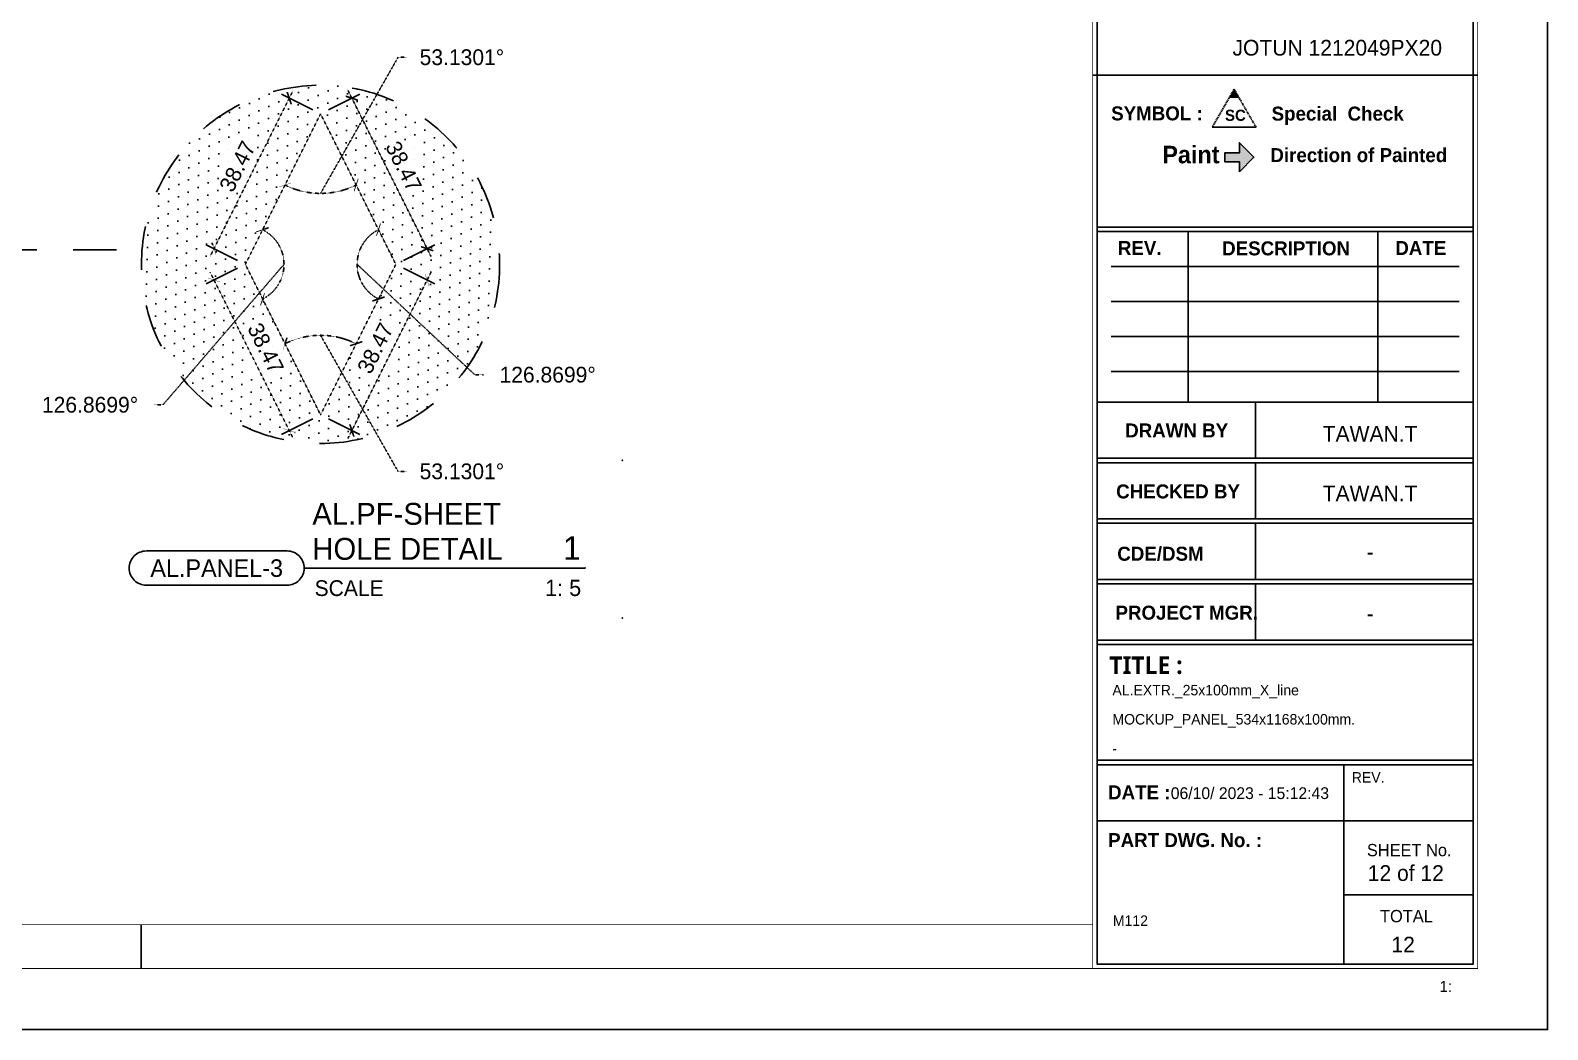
# Model space of a CAD drawing. Header units: millimetres. Extents: x -244126 to 368105, y -173968 to 259060.
# Drawn here: x 18824 to 19692, y 3898 to 4469 of the extents above; entities that cross this region are included whole.
import ezdxf
from ezdxf.enums import TextEntityAlignment as Align

# ---------------------------------------------------------------- set-up
doc = ezdxf.new("R2010")
doc.units = ezdxf.units.MM
doc.header["$MEASUREMENT"] = 0
for name, pattern in [('005_GG_TA_LINE', [13.75, 5, -1.25, 1.25, -1.25, 5]), ('ACAD_ISO04W100', [30, 24, -3, 0, -3]), ('BORDER2', [22.225, 6.35, -3.175, 6.35, -3.175, 0, -3.175]), ('HIDDEN', [9.525, 6.35, -3.175]), ('TA_GL_000.00010', [0.000275, 0.0001, -2.5e-05, 2.5e-05, -2.5e-05, 0.0001]), ('TA_HL_003.00000', [19.5, 10.65, -8.85]), ('TA_HL_007.00000', [45.5, 24.85, -20.65])]:
    doc.linetypes.add(name, pattern=pattern)
for name, color, linetype in [('000 - D I M 0.25', 6, 'Continuous'), ('000 - H A T C H', 8, 'Continuous'), ('000 - L I N E 0.1', 1, 'Continuous'), ('000 - SYMBOL CON', 1, 'Continuous'), ('000 - T E X T', 4, 'Continuous'), ('000 - TITLEBLOCK', 4, 'Continuous'), ('000 - WIPEOUT', 250, 'Continuous'), ('A11_ALU.SOLID SHEET', 7, 'Continuous'), ('FL-Support ii', 5, 'Continuous'), ('T E X T', 4, 'Continuous')]:
    doc.layers.add(name, color=color, linetype=linetype)
doc.styles.add('BROWALLIA', font='BrowalliaUPC.ttf')
doc.styles.add('Cetury Gothic', font='GOTHIC.TTF')
doc.styles.add('CORDIA', font='cordia.shx')
doc.styles.add('MtXpl_BrowalliaUPC', font='BrowalliaUPC.ttf')
doc.styles.add('MtXpl_Century_Gothic', font='GOTHICB.TTF')
doc.styles.add('MtXpl_Malgun_Gothic', font='malgunbd.ttf')
doc.styles.add('TA', font='Cordia New.ttf', dxfattribs={"height": 4.5})
doc.dimstyles.new('DIM E-E', dxfattribs={"dimscale": 2, "dimtxt": 0.18, "dimasz": 0.1, "dimexe": 0.1, "dimexo": 0.1, "dimgap": 0.09, "dimtad": 1, "dimtoh": 1, "dimzin": 0, "dimdsep": 46, "dimtxsty": 'CORDIA', "dimblk": 'OBLIQUE', "dimcen": 0.1, "dimdle": 0.1, "dimclrd": 40, "dimclre": 140, "dimclrt": 3, "dimadec": 0, "dimazin": 0, "dimtfac": 1, "dimtix": 1, "dimtmove": 2, "dimatfit": 3, "dimfxl": 1, "dimtolj": 1, "dimtzin": 0, "dimarcsym": 0})

# ---------------------------------------------------------------- blocks, each defined once
blk = doc.blocks.new('A$Cfd196da9')
at = {"color": 0, "linetype": 'ByBlock', "const_width": 0.1}
blk.add_lwpolyline([(-143.5, -98), (96.5, -98), (96.5, 99), (-143.5, 99)], close=True, dxfattribs=at)
blk = doc.blocks.new('*U1674')
h = blk.add_hatch(color=150)
h.dxf.hatch_style = 1
h.paths.add_polyline_path([(1305.85, 537.41), (1302.96, 532.41), (1308.73, 532.41)])
at = {"layer": 'FL-Support ii'}
blk.add_hatch(color=1, dxfattribs=at).paths.add_polyline_path([(1308.82, 501.07), (1308.82, 506.9), (1317.17, 498.55), (1308.82, 490.2), (1308.82, 496.03), (1300.46, 496.03), (1300.46, 501.07)])
at = {"color": 3, "linetype": 'Continuous'}
for p, q in [((1445, 545.58), (1225, 545.58)), ((1279.52, 456.16), (1279.52, 358.66)), ((1387.98, 456.16), (1387.98, 358.66)), ((1235.52, 436.16), (1434.48, 436.16)), ((1318.09, 358.66), (1318.09, 326.52)), ((1318.09, 324.02), (1318.09, 291.88)), ((1318.09, 289.38), (1318.09, 257.23)), ((1318.09, 254.73), (1318.09, 222.59)), ((1368.49, 151.43), (1368.49, 119.29)), ((1368.49, 119.29), (1368.49, 37.5)), ((1368.49, 77.14), (1442.5, 77.14))]:
    blk.add_line(p, q, dxfattribs=at)
at = {"color": 8, "linetype": 'Continuous'}
for p, q in [((1235.52, 458.66), (1434.48, 458.66)), ((1235.52, 416.16), (1434.48, 416.16)), ((1235.52, 396.16), (1434.48, 396.16)), ((1235.52, 376.16), (1434.48, 376.16))]:
    blk.add_line(p, q, dxfattribs=at)
at = {"color": 150, "linetype": 'HIDDEN', "ltscale": 0.1}
blk.add_lwpolyline([(1293.35, 515.76), (1318.35, 515.76), (1305.85, 537.41), (1293.35, 515.76)], dxfattribs=at)
at = {"color": 3, "linetype": 'Continuous'}
for points in [[(1442.5, 456.16), (1442.5, 458.66), (1227.5, 458.66), (1227.5, 456.16)], [(1442.5, 326.52), (1442.5, 358.66), (1227.5, 358.66), (1227.5, 326.52)], [(1442.5, 291.88), (1442.5, 324.02), (1227.5, 324.02), (1227.5, 291.88)], [(1442.5, 257.23), (1442.5, 289.38), (1227.5, 289.38), (1227.5, 257.23)], [(1442.5, 222.59), (1442.5, 254.73), (1227.5, 254.73), (1227.5, 222.59)], [(1442.5, 220.09), (1442.5, 153.93), (1227.5, 153.93), (1227.5, 220.09)], [(1442.5, 119.29), (1442.5, 151.43), (1227.5, 151.43), (1227.5, 119.29)], [(1442.5, 119.29), (1442.5, 37.5), (1227.5, 37.5), (1227.5, 119.29)]]:
    blk.add_lwpolyline(points, close=True, dxfattribs=at)
at = {"layer": '000 - L I N E 0.1', "color": 21, "linetype": 'Continuous'}
blk.add_lwpolyline([(1485, 35.6), (1485, 0), (1449.4, 0)], dxfattribs=at)
at = {"layer": '000 - T E X T', "color": 3}
blk.add_line((681.14, 35), (681.14, 60), dxfattribs=at)
at = {"layer": '000 - T E X T', "color": 3, "const_width": 0.5}
blk.add_lwpolyline([(1445, 35), (1225, 35), (1225, 1020), (1445, 1020)], close=True, dxfattribs=at)
at = {"layer": '000 - T E X T', "color": 3}
blk.add_lwpolyline([(1442.5, 37.5), (1227.5, 37.5), (1227.5, 1017.5), (1442.5, 1017.5)], close=True, dxfattribs=at)
at = {"layer": '000 - T E X T', "color": 3, "const_width": 0.5}
blk.add_lwpolyline([(25, 60), (1225, 60)], dxfattribs=at)
at = {"layer": '000 - TITLEBLOCK', "color": 250}
blk.add_lwpolyline([(0, 0), (1485, 0), (1485, 1050), (0, 1050)], close=True, dxfattribs=at)
at = {"layer": 'FL-Support ii', "color": 5}
blk.add_lwpolyline([(1308.82, 490.2), (1317.17, 498.55), (1308.82, 506.9), (1308.82, 501.07), (1300.46, 501.07), (1300.46, 496.03), (1308.82, 496.03)], close=True, dxfattribs=at)
at = {"layer": '000 - T E X T', "color": 3, "xscale": 5, "yscale": 5, "zscale": 5}
blk.add_blockref('A$Cfd196da9', (742.5, 525), dxfattribs=at)
at = {"color": 4, "style": 'Cetury Gothic'}
blk.add_text(' 1:', height=6.255, dxfattribs=at).set_placement((1420.99, 21.6))
at = {"color": 4, "style": 'TA'}
blk.add_attdef('PAPER_SIZE', text='', height=6.25, dxfattribs=at).set_placement((1421.5, 24.94), align=Align.MIDDLE_RIGHT)
blk.add_attdef('SCALE_SIZE', text='', height=6.25, dxfattribs=at).set_placement((1433.78, 25.07), align=Align.MIDDLE_LEFT)
at = {"layer": '000 - D I M 0.25', "color": 2, "insert": (1297.48, 505.12), "char_height": 10, "width": 335.5681, "attachment_point": 3, "style": 'BROWALLIA'}
blk.add_mtext('{\\fBrowalliaUPC|b1|i0|c222|p34;Paint}', dxfattribs=at)
at = {"layer": '000 - T E X T', "linetype": '005_GG_TA_LINE', "insert": (1267.13, 138.51), "char_height": 6.7192, "attachment_point": 1, "style": 'Cetury Gothic'}
blk.add_mtext(' 06/10/ 2023 - 15:12:43 ', dxfattribs=at)
at = {"layer": '000 - T E X T', "color": 250, "style": 'TA'}
for tag, height, p in [('SUPERLINK', 5, (43.16, 1039.41)), ('NAMEFILE', 5, (43.16, 1029.41)), ('SC', 100, (8.41, 938.03))]:
    blk.add_attdef(tag, text='', height=height, dxfattribs=at).set_placement(p, align=Align.MIDDLE_LEFT)
at = {"layer": '000 - T E X T', "color": 4, "style": 'TA'}
for tag, height, p in [('NAME_JOB_1', 5, (1309.16, 845.63)), ('NAME_JOB_2', 5, (1309.16, 834.72)), ('NAME_PROJECT_1', 7.5, (1234.52, 797.42)), ('NAME_PROJECT_2', 7.5, (1234.52, 778.92)), ('NAME_PROJECT_3', 7.5, (1234.52, 760.42)), ('CODE_VALUE_1', 4.75, (1302.87, 722.8)), ('CODE_VALUE_2', 4.75, (1302.87, 707.8)), ('PART_NAME_VALUE_1', 4.75, (1302.87, 689.69)), ('PART_NAME_VALUE_2', 4.75, (1302.87, 674.69)), ('PART_NAME_VALUE_3', 4.75, (1302.87, 659.69)), ('MATTERIAL_VALUE_1', 9, (1304.89, 642.26)), ('SPEC_VALUE', 9, (1304.89, 621.71)), ('THICKNESS_VALUE', 9, (1304.89, 601.32)), ('COATING_VALUE_1', 9, (1304.89, 581.25)), ('COATING_VALUE_2', 9, (1304.89, 561.18)), ('NAME_TITLE_1', 6, (1236.27, 194.04)), ('NAME_TITLE_2', 6, (1236.27, 177.39)), ('NAME_TITLE_3', 6, (1236.27, 160.74)), ('DRAWING_NO1', 6, (1236.53, 82.29)), ('DRAWING_NO2', 6, (1236.53, 62.29))]:
    blk.add_attdef(tag, text='', height=height, dxfattribs=at).set_placement(p, align=Align.MIDDLE_LEFT)
for tag, p in [('NAME_DAFT', (1383.53, 340.54)), ('NAME_CHECKED', (1383.53, 306.49)), ('NAME_DESIGNER', (1383.53, 273.03)), ('NAME_DESIGN_MGR', (1383.53, 237.79))]:
    blk.add_attdef(tag, text='', height=9, dxfattribs=at).set_placement(p, align=Align.MIDDLE_CENTER)
for tag, p, height in [('REV', (1383.82, 125.62), 9.38), ('NAME_REMARK', (138.21, 43.26), 10)]:
    blk.add_attdef(tag, p, '', height=height, dxfattribs=at)
at = {"layer": '000 - T E X T', "color": 4, "style": 'Cetury Gothic'}
for tag, p in [('SHEET_NO.', (1403.95, 84.99)), ('TOTAL_SHEET_NO.', (1402.41, 44.1))]:
    blk.add_attdef(tag, text='', height=9, dxfattribs=at).set_placement(p, align=Align.CENTER)
at = {"layer": 'T E X T', "color": 4, "linetype": '005_GG_TA_LINE'}
for s, height, style, p in [('SYMBOL :', 8, 'MtXpl_Century_Gothic', (1235.57, 519.67)), ('Special  Check', 8, 'MtXpl_Century_Gothic', (1327.25, 519.52)), ('Direction of Painted', 8, 'MtXpl_Century_Gothic', (1326.55, 495.81)), ('REV.', 8, 'MtXpl_Century_Gothic', (1239.38, 442.73)), ('DESCRIPTION', 8, 'MtXpl_Century_Gothic', (1298.98, 442.52)), ('DATE', 8, 'MtXpl_Century_Gothic', (1397.95, 442.73)), ('DRAWN BY', 8, 'MtXpl_Century_Gothic', (1243.57, 338.45)), ('CHECKED BY', 8, 'MtXpl_Century_Gothic', (1238.41, 303.6)), ('CDE/DSM', 8, 'MtXpl_Century_Gothic', (1239.06, 268)), ('PROJECT MGR.', 8, 'MtXpl_Century_Gothic', (1238.01, 234.31)), ('TITLE :', 10, 'MtXpl_Malgun_Gothic', (1234.5, 203.31)), ('DATE :', 8, 'MtXpl_Century_Gothic', (1233.81, 131.61)), ('REV.', 6, 'Cetury Gothic', (1373.06, 141.16)), ('PART DWG. No. :', 8, 'MtXpl_Century_Gothic', (1233.82, 104.31)), ('SHEET No.', 7, 'Cetury Gothic', (1381.7, 99.12)), ('TOTAL', 7, 'Cetury Gothic', (1389.2, 61.41))]:
    blk.add_text(s, height=height, dxfattribs=dict(at, style=style)).set_placement(p)
at = {"layer": 'T E X T', "color": 150, "insert": (1300.61, 525.78), "char_height": 6.4, "attachment_point": 1, "style": 'Cetury Gothic'}
blk.add_mtext('{\\fCentury Gothic|b1|i0|c0|p34;SC}', dxfattribs=at)
blk = doc.blocks.new('A$Cc77fa2ac')
at = {"color": 3, "linetype": 'TA_GL_000.00010'}
blk.add_wipeout([(0, 34.41), (17.2, 0), (0, -34.41), (-17.2, 0)], dxfattribs=at).dxf.layer = '000 - WIPEOUT'
at = {"layer": 'A11_ALU.SOLID SHEET', "color": 3, "linetype": 'TA_GL_000.00010'}
blk.add_lwpolyline([(0, 34.41), (17.2, 0), (0, -34.41), (-17.2, 0)], close=True, dxfattribs=at)
blk = doc.blocks.new('*U873')
at = {"color": 4}
blk.add_line((-4.26, 5.7), (-36.36, 5.7), dxfattribs=at)
at = {"linetype": 'TA_GL_000.00010'}
blk.add_point((0, 18), dxfattribs=at)
for p in [(-4.26, 5.7), (0, 0)]:
    blk.add_point(p)
at = {"layer": '000 - SYMBOL CON', "color": 0, "linetype": 'ByBlock'}
blk.add_lwpolyline([(-54.4, 7.66, 0.414214), (-56.36, 5.7, 0.414214), (-54.4, 3.74), (-38.32, 3.74, 0.414214), (-36.36, 5.7, 0.414214), (-38.32, 7.66)], format="xyb", close=True, dxfattribs=at)
at = {"color": 4, "linetype": 'BORDER2', "style": 'Cetury Gothic'}
blk.add_text('SCALE', height=1.8, dxfattribs=at).set_placement((-35.17, 2.51))
at = {"color": 0, "style": 'TA'}
for tag, p in [('HEADING2', (-35.43, 10.65)), ('HEADING', (-35.43, 6.65))]:
    blk.add_attdef(tag, p, '', height=2.5, dxfattribs=at)
for tag, height, p in [('LO', 2.7, (-4.76, 6.65)), ('SC', 1.85, (-4.7, 2.51))]:
    blk.add_attdef(tag, text='', height=height, dxfattribs=at).set_placement(p, align=Align.RIGHT)
at = {"layer": '000 - T E X T', "color": 0, "style": 'MtXpl_BrowalliaUPC'}
blk.add_attdef('NO.CODE', text='', height=2, dxfattribs=at).set_placement((-46.36, 5.7), align=Align.MIDDLE_CENTER)
blk = doc.blocks.new('_Oblique')
at = {"color": 0, "linetype": 'ByBlock', "lineweight": -2}
blk.add_line((-0.5, -0.5), (0.5, 0.5), dxfattribs=at)
blk = doc.blocks.new('*D2550')
at = {"color": 40, "linetype": 'TA_GL_000.00010', "lineweight": -2, "transparency": 16777216}
blk.add_line((18927.2, 4339.98), (18974.68, 4434.95), dxfattribs=at)
at = {"color": 140, "linetype": 'ACAD_ISO04W100', "lineweight": -2, "transparency": 16777216}
for p, q in [((18985.86, 4423.77), (18967.97, 4432.71)), ((18942.85, 4337.74), (18924.96, 4346.69))]:
    blk.add_line(p, q, dxfattribs=at)
at = {"layer": 'Defpoints', "color": 0, "linetype": 'TA_GL_000.00010', "transparency": 16777216}
for p in [(18972.44, 4430.47), (18990.33, 4421.53), (18947.32, 4335.51)]:
    blk.add_point(p, dxfattribs=at)
at = {"color": 40, "linetype": 'TA_GL_000.00010', "lineweight": -2, "transparency": 16777216, "xscale": 5, "yscale": 5, "zscale": 5}
for p, rotation in [((18972.44, 4430.47), 63.43494882291935), ((18929.43, 4344.45), 243.4349488229194)]:
    blk.add_blockref('_Oblique', p, dxfattribs=dict(at, rotation=rotation))
at = {"color": 3, "linetype": 'TA_GL_000.00010', "transparency": 16777216, "insert": (18942.89, 4391.49), "char_height": 9, "attachment_point": 5, "rotation": 63.43495, "style": 'CORDIA'}
blk.add_mtext('\\A1;38.47', dxfattribs=at)
blk = doc.blocks.new('*D2551')
at = {"color": 140, "linetype": 'ACAD_ISO04W100', "lineweight": -2, "transparency": 16777216}
for p, q in [((18994.81, 4423.77), (19012.69, 4432.71)), ((19037.82, 4337.74), (19055.71, 4346.69))]:
    blk.add_line(p, q, dxfattribs=at)
at = {"color": 40, "linetype": 'TA_GL_000.00010', "lineweight": -2, "transparency": 16777216}
blk.add_line((19005.99, 4434.95), (19053.47, 4339.98), dxfattribs=at)
at = {"layer": 'Defpoints', "color": 0, "linetype": 'TA_GL_000.00010', "transparency": 16777216}
for p in [(18990.33, 4421.53), (19051.23, 4344.45), (19033.35, 4335.51)]:
    blk.add_point(p, dxfattribs=at)
at = {"color": 40, "linetype": 'TA_GL_000.00010', "lineweight": -2, "transparency": 16777216, "xscale": 5, "yscale": 5, "zscale": 5}
for p, rotation in [((19008.22, 4430.47), 116.5650511770833), ((19051.23, 4344.45), 296.5650511770834)]:
    blk.add_blockref('_Oblique', p, dxfattribs=dict(at, rotation=rotation))
at = {"color": 3, "linetype": 'TA_GL_000.00010', "transparency": 16777216, "insert": (19037.78, 4391.49), "char_height": 9, "attachment_point": 5, "rotation": 296.56505, "style": 'CORDIA'}
blk.add_mtext('\\A1;38.47', dxfattribs=at)
blk = doc.blocks.new('*D2552')
at = {"color": 140, "linetype": 'ACAD_ISO04W100', "lineweight": -2, "transparency": 16777216}
for p, q in [((18942.85, 4333.27), (18924.96, 4324.33)), ((18985.86, 4247.25), (18967.97, 4238.3))]:
    blk.add_line(p, q, dxfattribs=at)
at = {"color": 40, "linetype": 'TA_GL_000.00010', "lineweight": -2, "transparency": 16777216}
blk.add_line((18927.2, 4331.03), (18974.68, 4236.07), dxfattribs=at)
at = {"layer": 'Defpoints', "color": 0, "linetype": 'TA_GL_000.00010', "transparency": 16777216}
for p in [(18947.32, 4335.51), (18990.33, 4249.48), (18972.44, 4240.54)]:
    blk.add_point(p, dxfattribs=at)
at = {"color": 40, "linetype": 'TA_GL_000.00010', "lineweight": -2, "transparency": 16777216, "xscale": 5, "yscale": 5, "zscale": 5}
for p, rotation in [((18929.43, 4326.56), 116.5650511770806), ((18972.44, 4240.54), 296.5650511770806)]:
    blk.add_blockref('_Oblique', p, dxfattribs=dict(at, rotation=rotation))
at = {"color": 3, "linetype": 'TA_GL_000.00010', "transparency": 16777216, "insert": (18958.99, 4287.57), "char_height": 9, "attachment_point": 5, "rotation": 296.56505, "style": 'CORDIA'}
blk.add_mtext('\\A1;38.47', dxfattribs=at)
blk = doc.blocks.new('*D2553')
at = {"color": 40, "linetype": 'TA_GL_000.00010', "lineweight": -2, "transparency": 16777216}
blk.add_line((19005.99, 4236.07), (19053.47, 4331.03), dxfattribs=at)
at = {"color": 140, "linetype": 'ACAD_ISO04W100', "lineweight": -2, "transparency": 16777216}
for p, q in [((19037.82, 4333.27), (19055.71, 4324.33)), ((18994.81, 4247.25), (19012.69, 4238.3))]:
    blk.add_line(p, q, dxfattribs=at)
at = {"layer": 'Defpoints', "color": 0, "linetype": 'TA_GL_000.00010', "transparency": 16777216}
for p in [(19033.35, 4335.51), (19051.23, 4326.56), (18990.33, 4249.48)]:
    blk.add_point(p, dxfattribs=at)
at = {"color": 40, "linetype": 'TA_GL_000.00010', "lineweight": -2, "transparency": 16777216, "xscale": 5, "yscale": 5, "zscale": 5}
for p, rotation in [((19051.23, 4326.56), 63.43494882291667), ((19008.22, 4240.54), 243.4349488229167)]:
    blk.add_blockref('_Oblique', p, dxfattribs=dict(at, rotation=rotation))
at = {"color": 3, "linetype": 'TA_GL_000.00010', "transparency": 16777216, "insert": (19021.68, 4287.57), "char_height": 9, "attachment_point": 5, "rotation": 63.43495, "style": 'CORDIA'}
blk.add_mtext('\\A1;38.47', dxfattribs=at)
blk = doc.blocks.new('*D2554')
at = {"color": 40, "linetype": 'TA_GL_000.00010', "lineweight": -2, "transparency": 16777216}
for p, q in [((18969.46, 4335.51), (18900.25, 4255.21)), ((18900.25, 4255.21), (18895.25, 4255.21))]:
    blk.add_line(p, q, dxfattribs=at)
blk.add_arc((18947.32, 4335.51), 22.13, 296.56505, 63.43495, dxfattribs=at)
at = {"layer": 'Defpoints', "color": 0, "linetype": 'TA_GL_000.00010', "transparency": 16777216}
for p in [(18990.33, 4421.53), (18967.97, 4343.49), (18947.32, 4335.51), (18947.32, 4335.51), (18990.33, 4249.48)]:
    blk.add_point(p, dxfattribs=at)
at = {"color": 40, "linetype": 'TA_GL_000.00010', "lineweight": -2, "transparency": 16777216, "xscale": 5, "yscale": 5, "zscale": 5}
for p, rotation in [((18957.22, 4355.3), 153.4349488229192), ((18957.22, 4315.71), 206.5650511770798)]:
    blk.add_blockref('_Oblique', p, dxfattribs=dict(at, rotation=rotation))
at = {"color": 3, "linetype": 'TA_GL_000.00010', "transparency": 16777216, "insert": (18858.61, 4255.21), "char_height": 9, "attachment_point": 5, "style": 'CORDIA'}
blk.add_mtext('\\A1;126.8699°', dxfattribs=at)
blk = doc.blocks.new('*D2555')
at = {"color": 40, "linetype": 'TA_GL_000.00010', "lineweight": -2, "transparency": 16777216}
for p, q in [((19011.21, 4335.51), (19078.48, 4272.4)), ((19078.48, 4272.4), (19083.48, 4272.4))]:
    blk.add_line(p, q, dxfattribs=at)
blk.add_arc((19033.35, 4335.51), 22.13, 116.56505, 243.43495, dxfattribs=at)
at = {"layer": 'Defpoints', "color": 0, "linetype": 'TA_GL_000.00010', "transparency": 16777216}
for p in [(18990.33, 4421.53), (19012.7, 4343.49), (19033.35, 4335.51), (19033.35, 4335.51), (18990.33, 4249.48)]:
    blk.add_point(p, dxfattribs=at)
at = {"color": 40, "linetype": 'TA_GL_000.00010', "lineweight": -2, "transparency": 16777216, "xscale": 5, "yscale": 5, "zscale": 5}
for p, rotation in [((19023.45, 4355.3), 26.56505117708135), ((19023.45, 4315.71), 333.4349488229188)]:
    blk.add_blockref('_Oblique', p, dxfattribs=dict(at, rotation=rotation))
at = {"color": 3, "linetype": 'TA_GL_000.00010', "transparency": 16777216, "insert": (19120.12, 4272.4), "char_height": 9, "attachment_point": 5, "style": 'CORDIA'}
blk.add_mtext('\\A1;126.8699°', dxfattribs=at)
blk = doc.blocks.new('*D2556')
at = {"color": 40, "linetype": 'TA_GL_000.00010', "lineweight": -2, "transparency": 16777216}
for p, q in [((18990.33, 4376.06), (19034.61, 4453.84)), ((19034.61, 4453.84), (19039.61, 4453.84))]:
    blk.add_line(p, q, dxfattribs=at)
blk.add_arc((18990.33, 4421.53), 45.47, 243.43495, 296.56505, dxfattribs=at)
at = {"layer": 'Defpoints', "color": 0, "linetype": 'TA_GL_000.00010', "transparency": 16777216}
for p in [(18990.33, 4421.53), (18990.33, 4421.53), (18983.33, 4376.6), (18947.32, 4335.51), (19033.35, 4335.51)]:
    blk.add_point(p, dxfattribs=at)
at = {"color": 40, "linetype": 'TA_GL_000.00010', "lineweight": -2, "transparency": 16777216, "xscale": 5, "yscale": 5, "zscale": 5}
for p, rotation in [((18970, 4380.86), 153.4349488229197), ((19010.67, 4380.86), 26.56505117708203)]:
    blk.add_blockref('_Oblique', p, dxfattribs=dict(at, rotation=rotation))
at = {"color": 3, "linetype": 'TA_GL_000.00010', "transparency": 16777216, "insert": (19071.11, 4453.84), "char_height": 9, "attachment_point": 5, "style": 'CORDIA'}
blk.add_mtext('\\A1;53.1301°', dxfattribs=at)
blk = doc.blocks.new('*D2557')
at = {"color": 40, "linetype": 'TA_GL_000.00010', "lineweight": -2, "transparency": 16777216}
for p, q in [((18990.33, 4294.95), (19034.61, 4217.17)), ((19034.61, 4217.17), (19039.61, 4217.17))]:
    blk.add_line(p, q, dxfattribs=at)
blk.add_arc((18990.33, 4249.48), 45.47, 63.43495, 116.56505, dxfattribs=at)
at = {"layer": 'Defpoints', "color": 0, "linetype": 'TA_GL_000.00010', "transparency": 16777216}
for p in [(18947.32, 4335.51), (19033.35, 4335.51), (18983.33, 4294.41), (18990.33, 4249.48), (18990.33, 4249.48)]:
    blk.add_point(p, dxfattribs=at)
at = {"color": 40, "linetype": 'TA_GL_000.00010', "lineweight": -2, "transparency": 16777216, "xscale": 5, "yscale": 5, "zscale": 5}
for p, rotation in [((18970, 4290.15), 206.5650511770802), ((19010.67, 4290.15), 333.4349488229167)]:
    blk.add_blockref('_Oblique', p, dxfattribs=dict(at, rotation=rotation))
at = {"color": 3, "linetype": 'TA_GL_000.00010', "transparency": 16777216, "insert": (19071.11, 4217.17), "char_height": 9, "attachment_point": 5, "style": 'CORDIA'}
blk.add_mtext('\\A1;53.1301°', dxfattribs=at)

msp = doc.modelspace()

# ---------------------------------------------------------------- hatches: boundary and pattern name
at = {"layer": '000 - H A T C H', "linetype": 'TA_GL_000.00010'}
h = msp.add_hatch(dxfattribs=at)
h.set_pattern_fill('DOTS', color=8, scale=100, angle=25)
h.set_pattern_definition([(25, (3746.3896, 0), (0.1908477, 6.9851057), [0, -6.25])])
h.paths.add_polyline_path([(18887.98308, 4335.50611, 1), (19092.68274, 4335.50611, 1)])
h.paths.add_polyline_path([(18990.33291, 4421.53068), (19033.3452, 4335.50611), (18990.33291, 4249.48153), (18947.32062, 4335.50611)], flags=16)

# ---------------------------------------------------------------- linework, layer by layer
at = {"layer": '000 - SYMBOL CON', "color": 2, "linetype": 'TA_HL_007.00000'}
msp.add_lwpolyline([(18493.87409, 4425.85483), (18575.92929, 4343.79962), (18888.31965, 4343.79962)], dxfattribs=at)

# ---------------------------------------------------------------- block references
at = {"color": 2, "linetype": 'TA_HL_003.00000'}
ref = msp.add_blockref('*U1674', (18206.58701, 3898.13396), dxfattribs=at)
ref.add_attrib('COATING_VALUE_2', 'JOTUN 1212049PX20', dxfattribs={"layer": '000 - T E X T', "color": 4, "height": 9, "style": 'TA'}).set_placement((19511.47916, 4459.3139), align=Align.MIDDLE_LEFT)
ref.add_attrib('NAME_DAFT', 'TAWAN.T', dxfattribs={"layer": '000 - T E X T', "color": 4, "height": 9, "style": 'TA'}).set_placement((19590.11445, 4238.67415), align=Align.MIDDLE_CENTER)
ref.add_attrib('NAME_CHECKED', 'TAWAN.T', dxfattribs={"layer": '000 - T E X T', "color": 4, "height": 9, "style": 'TA'}).set_placement((19590.11445, 4204.62189), align=Align.MIDDLE_CENTER)
ref.add_attrib('NAME_DESIGNER', '-', dxfattribs={"layer": '000 - T E X T', "color": 4, "height": 9, "style": 'TA'}).set_placement((19590.11445, 4171.16212), align=Align.MIDDLE_CENTER)
ref.add_attrib('NAME_DESIGN_MGR', '-', dxfattribs={"layer": '000 - T E X T', "color": 4, "height": 9, "style": 'TA'}).set_placement((19590.11445, 4135.92487), align=Align.MIDDLE_CENTER)
ref.add_attrib('NAME_TITLE_1', 'AL.EXTR._25x100mm_X_line', dxfattribs={"layer": '000 - T E X T', "color": 4, "height": 6, "style": 'TA'}).set_placement((19442.85338, 4092.17731), align=Align.MIDDLE_LEFT)
ref.add_attrib('NAME_TITLE_2', 'MOCKUP_PANEL_534x1168x100mm.', dxfattribs={"layer": '000 - T E X T', "color": 4, "height": 6, "style": 'TA'}).set_placement((19442.85338, 4075.52731), align=Align.MIDDLE_LEFT)
ref.add_attrib('NAME_TITLE_3', '-', dxfattribs={"layer": '000 - T E X T', "color": 4, "height": 6, "style": 'TA'}).set_placement((19442.85338, 4058.87731), align=Align.MIDDLE_LEFT)
ref.add_attrib('DRAWING_NO2', 'M112', dxfattribs={"layer": '000 - T E X T', "color": 4, "height": 6, "style": 'TA'}).set_placement((19443.11418, 3960.4202), align=Align.MIDDLE_LEFT)
ref.add_attrib('SHEET_NO.', '12 of 12', dxfattribs={"layer": '000 - T E X T', "color": 4, "height": 9, "style": 'Cetury Gothic'}).set_placement((19610.53436, 3983.12832), align=Align.CENTER)
ref.add_attrib('TOTAL_SHEET_NO.', '12', dxfattribs={"layer": '000 - T E X T', "color": 4, "height": 9, "style": 'Cetury Gothic'}).set_placement((19609.00161, 3942.23357), align=Align.CENTER)
at = {"layer": '000 - T E X T', "xscale": 5, "yscale": 5, "zscale": 5}
msp.add_blockref('*U873', (19162.77962, 4133.41428), dxfattribs=at).add_auto_attribs({'NO.CODE': 'AL.PANEL-3', 'HEADING2': 'AL.PF-SHEET', 'HEADING': 'HOLE DETAIL', 'LO': '1', 'SC': '1: 5'})

# ---------------------------------------------------------------- next in the draw order: block references
at = {"linetype": 'TA_GL_000.00010', "xscale": 2.5, "yscale": 2.5, "zscale": 2.5}
msp.add_blockref('A$Cc77fa2ac', (18990.33291, 4335.50611), dxfattribs=at)

# ---------------------------------------------------------------- next in the draw order: linework, layer by layer
at = {"layer": '000 - SYMBOL CON', "color": 2, "linetype": 'TA_HL_007.00000'}
msp.add_circle((18990.33291, 4335.50611), 102.34983, dxfattribs=at)

# ---------------------------------------------------------------- next in the draw order: dimensions: what is measured, and where the dimension line sits
at = {"linetype": 'TA_GL_000.00010'}
for base, line1, line2, picture, middle in [((18983.33353, 4376.60282), ((18990.33291, 4421.53068), (19033.3452, 4335.50611)), ((18947.32062, 4335.50611), (18990.33291, 4421.53068)), '*D2556', (19071.10583, 4453.84139)), ((18967.96504, 4343.49075), ((18990.33291, 4249.48153), (18947.32062, 4335.50611)), ((18947.32062, 4335.50611), (18990.33291, 4421.53068)), '*D2554', (18858.60551, 4255.21299)), ((19012.70077, 4343.49075), ((18990.33291, 4249.48153), (19033.3452, 4335.50611)), ((19033.3452, 4335.50611), (18990.33291, 4421.53068)), '*D2555', (19120.11988, 4272.40164)), ((18983.33353, 4294.40939), ((18990.33291, 4249.48153), (19033.3452, 4335.50611)), ((18947.32062, 4335.50611), (18990.33291, 4249.48153)), '*D2557', (19071.10583, 4217.17083))]:
    dim = msp.add_angular_dim_2l(base=base, line1=line1, line2=line2, dimstyle='DIM E-E', override={"dimscale": 50, "dimlfac": 0.4, "dimadec": 4, "dimtmove": 1}, dxfattribs=at)
    dim.commit()
    dim.dimension.update_dxf_attribs({"geometry": picture, "text_midpoint": middle, "dimtype": 162})
for p1, p2, distance, picture, middle in [((18947.32062, 4335.50611), (18990.33291, 4421.53068), 20, '*D2550', (18942.88838, 4391.48759)), ((18990.33291, 4421.53068), (19033.3452, 4335.50611), 20, '*D2551', (19037.77744, 4391.48759)), ((18947.32062, 4335.50611), (18990.33291, 4249.48153), -20, '*D2552', (18958.98807, 4287.57447)), ((18990.33291, 4249.48153), (19033.3452, 4335.50611), -20, '*D2553', (19021.67775, 4287.57447))]:
    dim = msp.add_aligned_dim(p1=p1, p2=p2, distance=distance, dimstyle='DIM E-E', override={"dimscale": 50, "dimlfac": 0.4}, dxfattribs=at)
    dim.commit()
    dim.dimension.update_dxf_attribs({"geometry": picture, "text_midpoint": middle})

doc.saveas('drawing.dxf')
